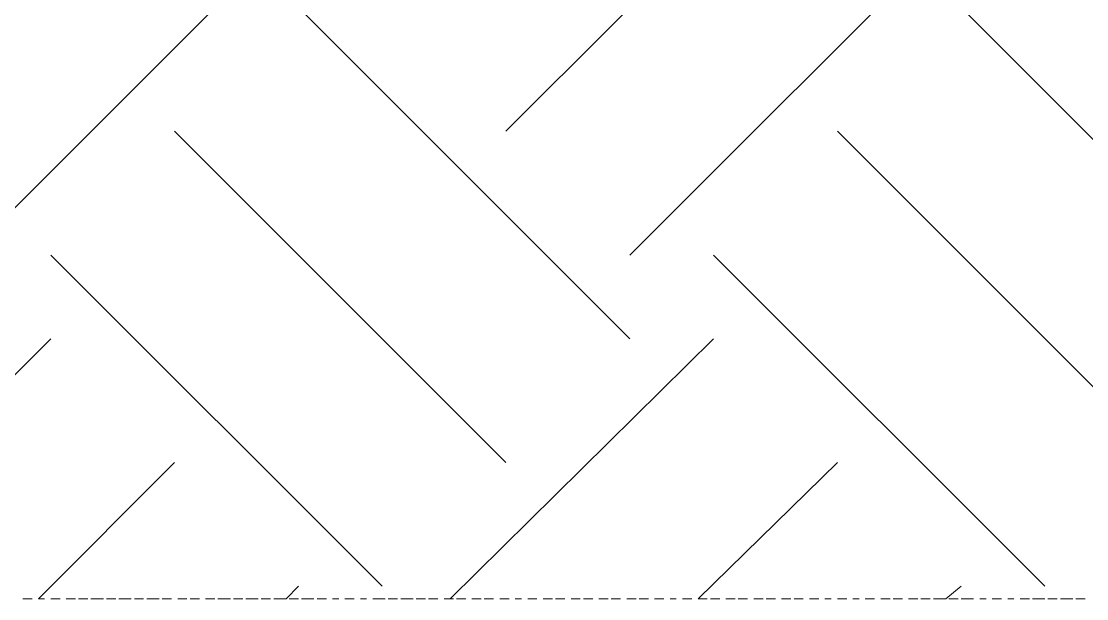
# Model space of a CAD drawing. Header units: millimetres. Extents: x 2928 to 3112, y 1220 to 1280.
# Drawn here: x 3103.747 to 3104.885, y 1250.571 to 1251.188 of the extents above; entities that cross this region are included whole.
import ezdxf

# ---------------------------------------------------------------- set-up
doc = ezdxf.new("R2010")
doc.units = ezdxf.units.MM

msp = doc.modelspace()

# ---------------------------------------------------------------- linework, layer by layer
at = {"color": 9, "linetype": 'Continuous', "lineweight": 5, "true_color": 0xbababa}
for points in [[(3104.26476, 1251.07062), (3104.61872, 1251.42458), (3104.61872, 1251.42458)], [(3103.68917, 1250.9383), (3104.04313, 1251.29226), (3104.04313, 1251.29226)], [(3104.39708, 1250.9383), (3104.75103, 1251.29226), (3104.75103, 1251.29226)], [(3104.39708, 1250.84899), (3104.04313, 1251.20294), (3104.04313, 1251.20294)], [(3105.10499, 1250.84899), (3104.75103, 1251.20294), (3104.75103, 1251.20294)], [(3104.26476, 1250.71667), (3103.91081, 1251.07062), (3103.91081, 1251.07062)], [(3104.97267, 1250.71667), (3104.61872, 1251.07062), (3104.61872, 1251.07062)], [(3104.13244, 1250.58435), (3103.77849, 1250.9383), (3103.77849, 1250.9383)], [(3104.84035, 1250.58435), (3104.4864, 1250.9383), (3104.4864, 1250.9383)], [(3103.50062, 1250.57112), (3103.77849, 1250.84899), (3103.77849, 1250.84899)], [(3104.20522, 1250.57112), (3104.4864, 1250.84899), (3104.4864, 1250.84899)], [(3103.76526, 1250.57112), (3103.91081, 1250.71667), (3103.91081, 1250.71667)], [(3104.46986, 1250.57112), (3104.61872, 1250.71667), (3104.61872, 1250.71667)], [(3104.0299, 1250.57112), (3104.04313, 1250.58435), (3104.04313, 1250.58435)], [(3104.7345, 1250.57112), (3104.75103, 1250.58435), (3104.75103, 1250.58435)]]:
    msp.add_lwpolyline(points, dxfattribs=at)
at = {"color": 252, "linetype": 'Continuous', "lineweight": 5, "true_color": 0x989898}
for points in [[(3103.74872, 1250.57112), (3103.75864, 1250.57112), (3103.75864, 1250.57112)], [(3103.76526, 1250.57112), (3103.77187, 1250.57112), (3103.77187, 1250.57112)], [(3103.77849, 1250.57112), (3103.78841, 1250.57112), (3103.78841, 1250.57112)], [(3103.79503, 1250.57112), (3103.80495, 1250.57112), (3103.80495, 1250.57112)], [(3103.80826, 1250.57112), (3103.81819, 1250.57112), (3103.81819, 1250.57112)], [(3103.82149, 1250.57112), (3103.83473, 1250.57112), (3103.83473, 1250.57112)], [(3103.83803, 1250.57112), (3103.84796, 1250.57112), (3103.84796, 1250.57112)], [(3103.85127, 1250.57112), (3103.8645, 1250.57112), (3103.8645, 1250.57112)], [(3103.86781, 1250.57112), (3103.87773, 1250.57112), (3103.87773, 1250.57112)], [(3103.88104, 1250.57112), (3103.89427, 1250.57112), (3103.89427, 1250.57112)], [(3103.89758, 1250.57112), (3103.9075, 1250.57112), (3103.9075, 1250.57112)], [(3103.91412, 1250.57112), (3103.92404, 1250.57112), (3103.92404, 1250.57112)], [(3103.92735, 1250.57112), (3103.93727, 1250.57112), (3103.93727, 1250.57112)], [(3103.94389, 1250.57112), (3103.95381, 1250.57112), (3103.95381, 1250.57112)], [(3103.95712, 1250.57112), (3103.97035, 1250.57112), (3103.97035, 1250.57112)], [(3103.97366, 1250.57112), (3103.98358, 1250.57112), (3103.98358, 1250.57112)], [(3103.98689, 1250.57112), (3104.00012, 1250.57112), (3104.00012, 1250.57112)], [(3104.00343, 1250.57112), (3104.01336, 1250.57112), (3104.01336, 1250.57112)], [(3104.01666, 1250.57112), (3104.0299, 1250.57112), (3104.0299, 1250.57112)], [(3104.0332, 1250.57112), (3104.04313, 1250.57112), (3104.04313, 1250.57112)], [(3104.04644, 1250.57112), (3104.05967, 1250.57112), (3104.05967, 1250.57112)], [(3104.06298, 1250.57112), (3104.0729, 1250.57112), (3104.0729, 1250.57112)], [(3104.07952, 1250.57112), (3104.08613, 1250.57112), (3104.08613, 1250.57112)], [(3104.09275, 1250.57112), (3104.10267, 1250.57112), (3104.10267, 1250.57112)], [(3104.10929, 1250.57112), (3104.1159, 1250.57112), (3104.1159, 1250.57112)], [(3104.12252, 1250.57112), (3104.13575, 1250.57112), (3104.13575, 1250.57112)], [(3104.13906, 1250.57112), (3104.14898, 1250.57112), (3104.14898, 1250.57112)], [(3104.15229, 1250.57112), (3104.16552, 1250.57112), (3104.16552, 1250.57112)], [(3104.16883, 1250.57112), (3104.17876, 1250.57112), (3104.17876, 1250.57112)], [(3104.18206, 1250.57112), (3104.19199, 1250.57112), (3104.19199, 1250.57112)], [(3104.1986, 1250.57112), (3104.20853, 1250.57112), (3104.20853, 1250.57112)], [(3104.21183, 1250.57112), (3104.22176, 1250.57112), (3104.22176, 1250.57112)], [(3104.22837, 1250.57112), (3104.2383, 1250.57112), (3104.2383, 1250.57112)], [(3104.24161, 1250.57112), (3104.25153, 1250.57112), (3104.25153, 1250.57112)], [(3104.25815, 1250.57112), (3104.26807, 1250.57112), (3104.26807, 1250.57112)], [(3104.27469, 1250.57112), (3104.2813, 1250.57112), (3104.2813, 1250.57112)], [(3104.28792, 1250.57112), (3104.29784, 1250.57112), (3104.29784, 1250.57112)], [(3104.30446, 1250.57112), (3104.31438, 1250.57112), (3104.31438, 1250.57112)], [(3104.31769, 1250.57112), (3104.32761, 1250.57112), (3104.32761, 1250.57112)], [(3104.33423, 1250.57112), (3104.34415, 1250.57112), (3104.34415, 1250.57112)], [(3104.34746, 1250.57112), (3104.35739, 1250.57112), (3104.35739, 1250.57112)], [(3104.364, 1250.57112), (3104.37393, 1250.57112), (3104.37393, 1250.57112)], [(3104.37723, 1250.57112), (3104.38716, 1250.57112), (3104.38716, 1250.57112)], [(3104.39377, 1250.57112), (3104.4037, 1250.57112), (3104.4037, 1250.57112)], [(3104.40701, 1250.57112), (3104.41693, 1250.57112), (3104.41693, 1250.57112)], [(3104.42355, 1250.57112), (3104.43347, 1250.57112), (3104.43347, 1250.57112)], [(3104.44009, 1250.57112), (3104.4467, 1250.57112), (3104.4467, 1250.57112)], [(3104.45332, 1250.57112), (3104.46324, 1250.57112), (3104.46324, 1250.57112)], [(3104.46986, 1250.57112), (3104.47978, 1250.57112), (3104.47978, 1250.57112)], [(3104.48309, 1250.57112), (3104.49301, 1250.57112), (3104.49301, 1250.57112)], [(3104.49963, 1250.57112), (3104.50955, 1250.57112), (3104.50955, 1250.57112)], [(3104.51286, 1250.57112), (3104.52278, 1250.57112), (3104.52278, 1250.57112)], [(3104.5294, 1250.57112), (3104.53932, 1250.57112), (3104.53932, 1250.57112)], [(3104.54263, 1250.57112), (3104.55256, 1250.57112), (3104.55256, 1250.57112)], [(3104.55917, 1250.57112), (3104.5691, 1250.57112), (3104.5691, 1250.57112)], [(3104.5724, 1250.57112), (3104.58233, 1250.57112), (3104.58233, 1250.57112)], [(3104.58894, 1250.57112), (3104.59887, 1250.57112), (3104.59887, 1250.57112)], [(3104.60548, 1250.57112), (3104.6121, 1250.57112), (3104.6121, 1250.57112)], [(3104.61872, 1250.57112), (3104.62864, 1250.57112), (3104.62864, 1250.57112)], [(3104.63526, 1250.57112), (3104.64187, 1250.57112), (3104.64187, 1250.57112)], [(3104.64849, 1250.57112), (3104.65841, 1250.57112), (3104.65841, 1250.57112)], [(3104.66503, 1250.57112), (3104.67495, 1250.57112), (3104.67495, 1250.57112)], [(3104.67826, 1250.57112), (3104.68818, 1250.57112), (3104.68818, 1250.57112)], [(3104.6948, 1250.57112), (3104.70472, 1250.57112), (3104.70472, 1250.57112)], [(3104.70803, 1250.57112), (3104.71796, 1250.57112), (3104.71796, 1250.57112)], [(3104.72126, 1250.57112), (3104.7345, 1250.57112), (3104.7345, 1250.57112)], [(3104.7378, 1250.57112), (3104.74773, 1250.57112), (3104.74773, 1250.57112)], [(3104.75103, 1250.57112), (3104.76427, 1250.57112), (3104.76427, 1250.57112)], [(3104.77088, 1250.57112), (3104.7775, 1250.57112), (3104.7775, 1250.57112)], [(3104.78411, 1250.57112), (3104.79404, 1250.57112), (3104.79404, 1250.57112)], [(3104.80065, 1250.57112), (3104.80727, 1250.57112), (3104.80727, 1250.57112)], [(3104.81389, 1250.57112), (3104.82381, 1250.57112), (3104.82381, 1250.57112)], [(3104.82712, 1250.57112), (3104.84035, 1250.57112), (3104.84035, 1250.57112)], [(3104.84366, 1250.57112), (3104.85358, 1250.57112), (3104.85358, 1250.57112)], [(3104.85689, 1250.57112), (3104.87012, 1250.57112), (3104.87012, 1250.57112)], [(3104.87343, 1250.57112), (3104.88335, 1250.57112), (3104.88335, 1250.57112)]]:
    msp.add_lwpolyline(points, dxfattribs=at)

doc.saveas('drawing.dxf')
